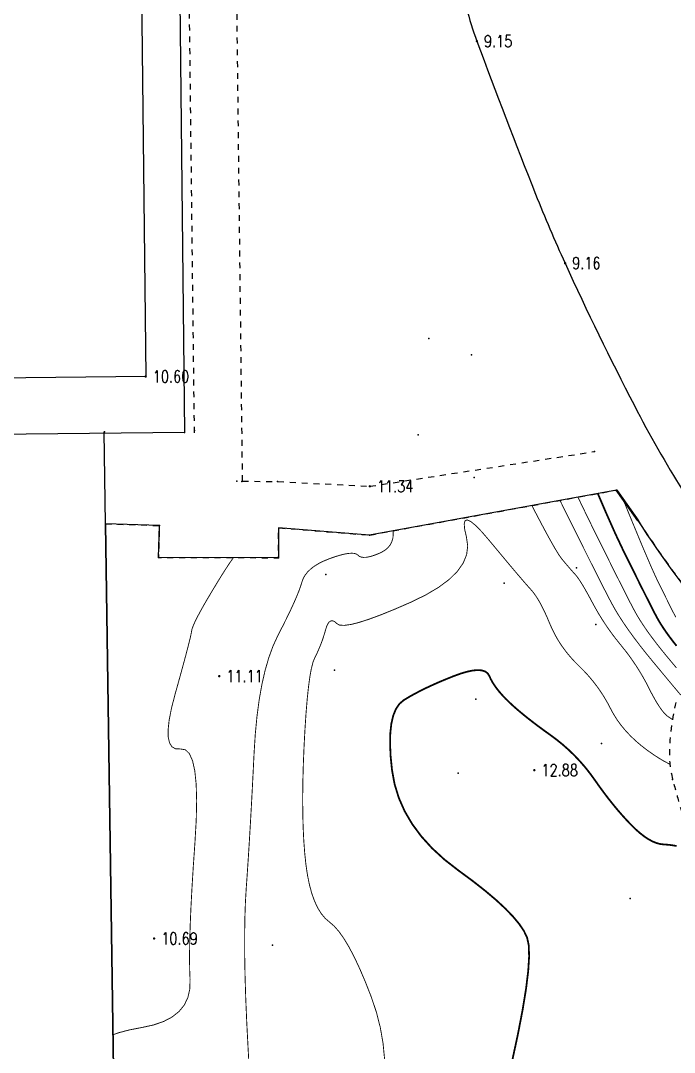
# Model space of a CAD drawing. Extents: x 940 to 2162, y 608 to 1562.
# Drawn here: x 1168.8 to 1224.1, y 1002.3 to 1089.5 of the extents above; entities that cross this region are included whole.
import ezdxf
from ezdxf.enums import TextEntityAlignment as Align

# ---------------------------------------------------------------- set-up
doc = ezdxf.new("R2010")
doc.units = 0
doc.header["$LTSCALE"] = 0.5
doc.header["$PDSIZE"] = 0.2
doc.linetypes.add('X6', pattern=[2, 1, -1])
doc.layers.get('0').update_dxf_attribs({"linetype": 'CONTINUOUS'})
for name, color, linetype in [('DGX', 2, 'CONTINUOUS'), ('DLDW', 11, 'CONTINUOUS'), ('DLSS', 4, 'CONTINUOUS'), ('GCD', 1, 'CONTINUOUS'), ('JMD', 6, 'CONTINUOUS'), ('SXSS', 5, 'CONTINUOUS'), ('ZBTZ', 3, 'CONTINUOUS'), ('ZDH', 1, 'CONTINUOUS')]:
    doc.layers.add(name, color=color, linetype=linetype)
doc.styles.add('HZ', font='rs.shx', dxfattribs={"width": 0.8, "bigfont": 'hztxt.shx'})
doc.linetypes.add('1161', pattern='A,0,[149,AAA.SHX,S=0.15,R=0,X=0,Y=0],-1.6', length=1.6)
doc.linetypes.add('447', pattern='A,8,-1,[148,AAA.SHX,S=1,R=0,X=0,Y=0],-1', length=10)

# ---------------------------------------------------------------- blocks, each defined once
blk = doc.blocks.new('GC200')
at = {"linetype": 'Continuous', "const_width": 0.2, "flags": 128}
blk.add_lwpolyline([(-0.1, 0, 1), (0.1, 0, 1)], format="xyb", close=True, dxfattribs=at)

msp = doc.modelspace()

# ---------------------------------------------------------------- linework, layer by layer
at = {"layer": 'DGX', "linetype": 'Continuous', "const_width": 0.075}
for points, elevation in [([(1214.383, 1048.96), (1214.763, 1048.192), (1215.581, 1046.542), (1216.315, 1045.067), (1216.965, 1043.766), (1217.532, 1042.64), (1218.015, 1041.688), (1218.414, 1040.91), (1218.729, 1040.307), (1219.023, 1039.779), (1219.357, 1039.225), (1219.731, 1038.647), (1220.145, 1038.043), (1220.6, 1037.414), (1221.095, 1036.759), (1221.63, 1036.08), (1222.206, 1035.375), (1222.765, 1034.701), (1223.254, 1034.114), (1223.671, 1033.613), (1224.016, 1033.2), (1224.29, 1032.873), (1224.492, 1032.634), (1224.594, 1032.515)], 11), ([(1215.904, 1049.236), (1215.997, 1049.035), (1216.774, 1047.422), (1217.489, 1045.976), (1218.137, 1044.668), (1218.719, 1043.498), (1219.235, 1042.467), (1219.684, 1041.574), (1220.067, 1040.819), (1220.383, 1040.203), (1220.634, 1039.725), (1220.866, 1039.306), (1221.131, 1038.867), (1221.428, 1038.408), (1221.756, 1037.929), (1222.117, 1037.431), (1222.509, 1036.912), (1222.933, 1036.373), (1223.39, 1035.814), (1223.836, 1035.277), (1224.232, 1034.804)], 10.5), ([(1219.723, 1049.038), (1220.316, 1047.582), (1221.347, 1045.093), (1222.109, 1043.31), (1222.601, 1042.233), (1222.942, 1041.543), (1223.251, 1040.919), (1223.529, 1040.361), (1223.775, 1039.868), (1223.989, 1039.442), (1224.172, 1039.082)], 9.5), ([(1223.893, 1030.451), (1223.781, 1030.516), (1223.64, 1030.607), (1223.489, 1030.713), (1223.328, 1030.849), (1223.156, 1031.032), (1222.973, 1031.262), (1222.779, 1031.538), (1222.575, 1031.86), (1222.36, 1032.229), (1222.133, 1032.645), (1221.897, 1033.107), (1221.648, 1033.589), (1221.385, 1034.061), (1221.11, 1034.526), (1220.822, 1034.982), (1220.52, 1035.43), (1220.205, 1035.87), (1219.877, 1036.301), (1219.536, 1036.724), (1219.195, 1037.147), (1218.865, 1037.576), (1218.547, 1038.013), (1218.241, 1038.457), (1217.947, 1038.907), (1217.665, 1039.365), (1217.394, 1039.831), (1217.136, 1040.303), (1216.893, 1040.756), (1216.667, 1041.165), (1216.46, 1041.529), (1216.27, 1041.848), (1216.099, 1042.122), (1215.945, 1042.352), (1215.809, 1042.537), (1215.692, 1042.677), (1215.578, 1042.801), (1215.455, 1042.938), (1215.323, 1043.089), (1215.182, 1043.252), (1215.031, 1043.428), (1214.87, 1043.618), (1214.7, 1043.82), (1214.521, 1044.035), (1214.289, 1044.362), (1213.961, 1044.899), (1213.537, 1045.645), (1213.017, 1046.602), (1212.401, 1047.768), (1212.008, 1048.527)], 11.5), ([(1200.274, 1046.391), (1200.292, 1046.176), (1200.263, 1045.809), (1200.172, 1045.478), (1200.02, 1045.185), (1199.807, 1044.929), (1199.532, 1044.71), (1199.195, 1044.528), (1198.844, 1044.381), (1198.526, 1044.27), (1198.241, 1044.193), (1197.989, 1044.15), (1197.77, 1044.142), (1197.584, 1044.169), (1197.432, 1044.23), (1197.312, 1044.326), (1197.184, 1044.421), (1197.006, 1044.478), (1196.779, 1044.498), (1196.502, 1044.48), (1196.175, 1044.425), (1195.799, 1044.332), (1195.373, 1044.202), (1194.897, 1044.035), (1194.423, 1043.841), (1194, 1043.632), (1193.63, 1043.407), (1193.312, 1043.166), (1193.047, 1042.91), (1192.833, 1042.639), (1192.672, 1042.352), (1192.563, 1042.049), (1192.458, 1041.707), (1192.311, 1041.302), (1192.122, 1040.833), (1191.89, 1040.302), (1191.615, 1039.707), (1191.298, 1039.049), (1190.939, 1038.328), (1190.537, 1037.544), (1190.135, 1036.674), (1189.776, 1035.697), (1189.46, 1034.612), (1189.187, 1033.419), (1188.956, 1032.119), (1188.769, 1030.711), (1188.624, 1029.195), (1188.522, 1027.572), (1188.441, 1025.927), (1188.36, 1024.345), (1188.278, 1022.827), (1188.195, 1021.372), (1188.113, 1019.982), (1188.029, 1018.654), (1187.945, 1017.391), (1187.861, 1016.191), (1187.789, 1014.96), (1187.743, 1013.603), (1187.723, 1012.119), (1187.728, 1010.51), (1187.76, 1008.774), (1187.817, 1006.912), (1187.9, 1004.924), (1188.009, 1002.81), (1188.122, 1000.769)], 11.5)]:
    msp.add_lwpolyline(points, dxfattribs=dict(at, elevation=elevation))
at = {"layer": 'DGX', "color": 3, "linetype": 'Continuous', "const_width": 0.15, "elevation": 10}
msp.add_lwpolyline([(1217.58, 1049.542), (1218.255, 1047.967), (1219.053, 1046.172), (1219.687, 1044.828), (1220.215, 1043.759), (1220.694, 1042.793), (1221.124, 1041.929), (1221.505, 1041.168), (1221.837, 1040.508), (1222.12, 1039.951), (1222.353, 1039.495), (1222.538, 1039.142), (1222.71, 1038.833), (1222.906, 1038.509), (1223.125, 1038.17), (1223.367, 1037.816), (1223.634, 1037.448), (1223.923, 1037.065), (1224.237, 1036.667)], dxfattribs=at)
at = {"layer": 'DGX', "linetype": 'Continuous', "const_width": 0.075, "elevation": 12, "flags": 128}
msp.add_lwpolyline([(1223.678, 1026.664), (1223.259, 1026.877), (1222.805, 1027.141), (1222.317, 1027.456), (1221.797, 1027.821), (1221.277, 1028.218), (1220.794, 1028.629), (1220.347, 1029.054), (1219.935, 1029.492), (1219.56, 1029.944), (1219.22, 1030.41), (1218.917, 1030.89), (1218.649, 1031.383), (1218.389, 1031.877), (1218.108, 1032.357), (1217.807, 1032.825), (1217.485, 1033.28), (1217.142, 1033.721), (1216.779, 1034.15), (1216.395, 1034.565), (1215.99, 1034.967), (1215.588, 1035.37), (1215.212, 1035.787), (1214.863, 1036.218), (1214.539, 1036.662), (1214.241, 1037.121), (1213.97, 1037.593), (1213.725, 1038.079), (1213.505, 1038.579), (1213.3, 1039.068), (1213.096, 1039.519), (1212.894, 1039.933), (1212.693, 1040.309), (1212.495, 1040.649), (1212.297, 1040.951), (1212.102, 1041.216), (1211.908, 1041.444), (1211.684, 1041.692), (1211.398, 1042.017), (1211.051, 1042.419), (1210.642, 1042.899), (1210.172, 1043.456), (1209.641, 1044.09), (1209.048, 1044.801), (1208.393, 1045.59), (1207.764, 1046.318), (1207.246, 1046.847), (1206.839, 1047.178), (1206.544, 1047.311), (1206.36, 1047.245), (1206.288, 1046.981), (1206.327, 1046.518), (1206.478, 1045.857), (1206.584, 1045.105), (1206.491, 1044.371), (1206.197, 1043.654), (1205.703, 1042.955), (1205.009, 1042.273), (1204.116, 1041.609), (1203.022, 1040.963), (1201.728, 1040.334), (1200.411, 1039.763), (1199.249, 1039.292), (1198.241, 1038.919), (1197.388, 1038.646), (1196.69, 1038.472), (1196.146, 1038.397), (1195.757, 1038.421), (1195.522, 1038.544), (1195.369, 1038.687), (1195.225, 1038.769), (1195.091, 1038.792), (1194.967, 1038.755), (1194.852, 1038.659), (1194.746, 1038.502), (1194.65, 1038.285), (1194.563, 1038.009), (1194.477, 1037.704), (1194.382, 1037.401), (1194.28, 1037.102), (1194.169, 1036.805), (1194.05, 1036.511), (1193.923, 1036.219), (1193.787, 1035.93), (1193.644, 1035.644), (1193.501, 1035.279), (1193.366, 1034.752), (1193.241, 1034.065), (1193.125, 1033.216), (1193.018, 1032.205), (1192.92, 1031.034), (1192.831, 1029.701), (1192.75, 1028.207), (1192.687, 1026.673), (1192.647, 1025.218), (1192.631, 1023.843), (1192.639, 1022.548), (1192.671, 1021.333), (1192.726, 1020.197), (1192.806, 1019.142), (1192.909, 1018.166), (1193.041, 1017.271), (1193.207, 1016.459), (1193.407, 1015.729), (1193.641, 1015.082), (1193.908, 1014.516), (1194.209, 1014.034), (1194.544, 1013.633), (1194.913, 1013.315), (1195.305, 1012.975), (1195.711, 1012.507), (1196.129, 1011.913), (1196.561, 1011.191), (1197.005, 1010.343), (1197.463, 1009.367), (1197.933, 1008.264), (1198.417, 1007.034), (1198.856, 1005.735), (1199.192, 1004.424), (1199.424, 1003.101), (1199.554, 1001.767)], dxfattribs=at)
at = {"layer": 'DGX', "linetype": 'Continuous', "const_width": 0.075}
msp.add_lwpolyline([(1176.596, 1003.803), (1177.119, 1003.987), (1178.005, 1004.217), (1179.014, 1004.411), (1180.015, 1004.627), (1180.876, 1004.925), (1181.598, 1005.306), (1182.18, 1005.769), (1182.622, 1006.314), (1182.925, 1006.942), (1183.087, 1007.652), (1183.111, 1008.444), (1183.076, 1009.354), (1183.066, 1010.416), (1183.081, 1011.631), (1183.12, 1012.999), (1183.184, 1014.52), (1183.272, 1016.194), (1183.384, 1018.02), (1183.521, 1020), (1183.632, 1021.923), (1183.668, 1023.58), (1183.628, 1024.973), (1183.513, 1026.099), (1183.322, 1026.961), (1183.055, 1027.557), (1182.713, 1027.888), (1182.295, 1027.954), (1181.89, 1027.966), (1181.583, 1028.137), (1181.375, 1028.468), (1181.267, 1028.957), (1181.258, 1029.605), (1181.347, 1030.413), (1181.536, 1031.379), (1181.824, 1032.504), (1182.142, 1033.643), (1182.42, 1034.651), (1182.657, 1035.526), (1182.854, 1036.27), (1183.012, 1036.882), (1183.129, 1037.362), (1183.206, 1037.711), (1183.243, 1037.927), (1183.285, 1038.112), (1183.377, 1038.366), (1183.52, 1038.688), (1183.713, 1039.079), (1183.957, 1039.539), (1184.251, 1040.067), (1184.596, 1040.663), (1184.991, 1041.328), (1185.392, 1041.99), (1185.754, 1042.577), (1186.078, 1043.089), (1186.364, 1043.526), (1186.61, 1043.889), (1186.781, 1044.125)], dxfattribs=at)
at = {"layer": 'DGX', "color": 3, "linetype": 'Continuous', "const_width": 0.15, "elevation": 12.5, "flags": 128}
msp.add_lwpolyline([(1224.237, 1019.752), (1223.977, 1019.801), (1223.708, 1019.84), (1223.43, 1019.869), (1223.142, 1019.887), (1222.843, 1019.924), (1222.533, 1020.008), (1222.211, 1020.14), (1221.878, 1020.319), (1221.533, 1020.546), (1221.176, 1020.821), (1220.808, 1021.143), (1220.427, 1021.513), (1220.041, 1021.917), (1219.655, 1022.341), (1219.268, 1022.787), (1218.881, 1023.254), (1218.494, 1023.741), (1218.106, 1024.25), (1217.718, 1024.779), (1217.329, 1025.329), (1216.93, 1025.879), (1216.511, 1026.409), (1216.07, 1026.917), (1215.608, 1027.405), (1215.125, 1027.872), (1214.621, 1028.318), (1214.097, 1028.744), (1213.551, 1029.148), (1213.01, 1029.537), (1212.5, 1029.913), (1212.02, 1030.277), (1211.57, 1030.63), (1211.151, 1030.971), (1210.761, 1031.299), (1210.403, 1031.616), (1210.074, 1031.921), (1209.774, 1032.216), (1209.501, 1032.506), (1209.253, 1032.791), (1209.032, 1033.069), (1208.838, 1033.341), (1208.669, 1033.607), (1208.528, 1033.868), (1208.412, 1034.123), (1208.275, 1034.342), (1208.07, 1034.499), (1207.795, 1034.592), (1207.451, 1034.622), (1207.039, 1034.588), (1206.558, 1034.491), (1206.008, 1034.331), (1205.388, 1034.107), (1204.751, 1033.851), (1204.145, 1033.597), (1203.571, 1033.342), (1203.028, 1033.089), (1202.518, 1032.835), (1202.039, 1032.583), (1201.592, 1032.331), (1201.177, 1032.079), (1200.812, 1031.767), (1200.516, 1031.333), (1200.288, 1030.778), (1200.13, 1030.101), (1200.04, 1029.303), (1200.019, 1028.384), (1200.066, 1027.343), (1200.182, 1026.18), (1200.402, 1024.977), (1200.76, 1023.814), (1201.255, 1022.692), (1201.889, 1021.61), (1202.661, 1020.568), (1203.57, 1019.567), (1204.618, 1018.606), (1205.803, 1017.685), (1206.992, 1016.809), (1208.047, 1015.981), (1208.971, 1015.201), (1209.762, 1014.469), (1210.421, 1013.785), (1210.947, 1013.15), (1211.341, 1012.562), (1211.602, 1012.023), (1211.743, 1011.365), (1211.775, 1010.422), (1211.699, 1009.194), (1211.514, 1007.68), (1211.22, 1005.881), (1210.817, 1003.797), (1210.305, 1001.428)], dxfattribs=at)
at = {"layer": 'DLDW', "linetype": 'Continuous', "elevation": 10.657, "flags": 128}
msp.add_lwpolyline([(1112.151, 1158.819), (1178.238, 1159.573), (1179.359, 1059.436), (1113.315, 1058.69)], close=True, dxfattribs=at)
at = {"layer": 'DLSS', "linetype": 'X6', "flags": 128}
for points in [[(1187.55, 1050.579), (1186.958, 1100.58), (1186.226, 1157.778), (1185.317, 1194.847)], [(1183.485, 1054.677), (1182.942, 1100.532), (1182.211, 1157.703), (1181.371, 1191.937)], [(1198.308, 1050.151), (1217.299, 1053.085)], [(1187.55, 1050.579), (1190.504, 1050.559), (1198.308, 1050.151)], [(1198.288, 1046.029), (1219.164, 1049.83)]]:
    msp.add_lwpolyline(points, dxfattribs=at)
at = {"layer": 'DLSS', "linetype": 'Continuous', "const_width": 0.2, "elevation": 9.2, "flags": 128}
msp.add_lwpolyline([(1219.164, 1049.83), (1220.986, 1047.25)], dxfattribs=at)
at = {"layer": 'DLSS', "linetype": 'X6', "flags": 128}
for points in [[(1220.986, 1047.25, 0.025832), (1227.657, 1038.133, 0.04167), (1232.843, 1032.749, 0.006734), (1242.305, 1024.659, 0.027926), (1245.102, 1022.585, 0.018837), (1247.965, 1020.851, 0.005961), (1256.413, 1016.291, 0.033977), (1261.532, 1014.034, 0.020512), (1269.742, 1011.439, 0.020512)], [(1224.179, 1031.893, 0.047298), (1223.638, 1027.936, 0.073915), (1223.909, 1025.387, 0.007528), (1224.491, 1023.273, 0.006573), (1225.226, 1020.871, 0.029381), (1226.238, 1018.252, 0.021129), (1228.005, 1014.772)]]:
    msp.add_lwpolyline(points, format="xyb", dxfattribs=at)
at = {"layer": 'DLSS', "linetype": 'X6', "elevation": 10.524, "flags": 128}
msp.add_lwpolyline([(1175.967, 1046.977), (1180.52, 1046.834), (1180.434, 1044.141), (1190.582, 1044.115), (1190.582, 1046.64), (1198.288, 1046.029)], dxfattribs=at)
at = {"layer": 'JMD', "linetype": '447', "flags": 128}
msp.add_lwpolyline([(1181.464, 1164.34), (1182.653, 1054.693), (1110.284, 1053.935), (1108.944, 1163.459)], close=True, dxfattribs=at)
at = {"layer": 'JMD', "linetype": '447', "elevation": 10.524, "flags": 128}
msp.add_lwpolyline([(1170.186, 899.769), (1172.053, 952.633), (1177.339, 952.841), (1175.967, 1046.977), (1175.854, 1054.748)], dxfattribs=at)
at = {"layer": 'SXSS', "linetype": 'Continuous', "flags": 128}
msp.add_lwpolyline([(1204.667, 1104.851, 0.025568), (1205.869, 1093.471, 0.04971), (1207.361, 1087.767, 0.005749), (1212.32, 1074.85, 0.012521), (1214.813, 1069.005, 0.012475), (1220.672, 1056.972, 0.020072), (1224.793, 1049.744, 0.031265), (1229.515, 1043.141, 0.026941), (1235.847, 1036.168, 0.021449), (1242.261, 1030.349, 0.027926), (1247.605, 1026.386, 0.018837), (1250.175, 1024.83, 0.005961), (1258.527, 1020.321, 0.033977), (1263.081, 1018.314, 0.020512), (1270.935, 1015.831)], format="xyb", dxfattribs=at)
at = {"layer": 'ZBTZ', "linetype": '1161', "flags": 128}
msp.add_lwpolyline([(1330.74, 833.762), (1327.56, 840.768), (1319.707, 863.134), (1319.598, 863.445, -0.077672), (1319.176, 867.141, -0.089807), (1319.974, 870.7, -0.089946), (1322.608, 874.728, -0.118766), (1326.471, 877.237, -0.102595), (1331.41, 877.907, -0.141061), (1335.992, 876.236, -0.020708), (1338.015, 874.629, -0.026382), (1339.616, 873.089, -0.013245), (1341.446, 871.028, -0.005397), (1345.414, 866.207, -0.028768), (1347.217, 863.684, -0.015584), (1349.754, 859.369), (1356.2, 845.721, 0.167735), (1359.482, 841.341, 0.247764), (1363.284, 840.922, 0.111916), (1366.354, 843.018, 0.069822), (1369.739, 847.866, 0.053027), (1371.017, 851.218, 0.052663), (1371.567, 854.788, -0.001571), (1370.445, 864.094, -0.002172), (1369.681, 870.852, -0.000159), (1368.865, 878.383, -0.005831), (1368.835, 878.697, -0.046402), (1368.869, 882.664, 0.020508), (1369.267, 889.274, 0.003582), (1369.284, 890.636, 0.000782), (1369.306, 897.171, 0.026584), (1369.127, 900.636, 0.003874), (1368.949, 902.217), (1368.093, 906.685, 0.009169), (1365.623, 916.544, 0.037036), (1365.013, 918.279, 0.007585), (1357.022, 935.837, 0.004872), (1343.846, 962.973, 0.008475), (1342.009, 966.513, 0.003614), (1335.854, 977.703), (1329.948, 984.969, 0.013099), (1326.606, 988.431, 0.028527), (1325.252, 989.619, 0.014737), (1320.307, 993.25, 0.008963), (1311.673, 998.981, 0.047867), (1307.452, 1001.138, 0.027113), (1298.54, 1004.116), (1269.742, 1011.439, -0.020512), (1261.532, 1014.034, -0.033977), (1256.413, 1016.291, -0.005961), (1247.965, 1020.851, -0.018837), (1245.102, 1022.585, -0.027926), (1242.305, 1024.659, -0.006734), (1232.843, 1032.749, -0.04167), (1227.657, 1038.133, -0.025832), (1220.986, 1047.25), (1219.164, 1049.83), (1198.288, 1046.029), (1190.582, 1046.64), (1190.582, 1044.115), (1180.434, 1044.141), (1180.52, 1046.834), (1175.967, 1046.977), (1177.339, 952.841), (1172.053, 952.633), (1170.186, 899.769), (1161.268, 883.069), (1145.898, 871.231), (1125.512, 864.649), (1099.71, 863.887), (1069.546, 881.138), (1074.012, 867.156), (1077.612, 862.785), (1080.531, 860.039), (1081.322, 863.46), (1088.163, 863.46), (1082.903, 845.379), (1085.515, 845.893), (1090.005, 847.604), (1092.212, 841.814), (1092.782, 840.069), (1087.738, 838.245), (1087.788, 838.75, -0.027206), (1090.093, 834.638, -0.063866), (1090.967, 832.077, -0.009428), (1091.978, 826.602, -0.010278), (1092.709, 821.525, -0.011914), (1094.112, 807.365, -0.024093), (1094.307, 800.086, -0.017627), (1093.75, 790.285, -0.007981), (1091.46, 769.142), (1090.266, 759.756, -0.034067), (1095.724, 760.461, -0.049637), (1102.31, 760.204, -0.002641), (1103.782, 759.992, -0.005392), (1104.566, 759.866, -0.072064), (1109.903, 758.132, -0.111845), (1113.518, 755.204, -0.124873), (1115.369, 751.047, -0.065747), (1115.6, 745.122, -0.036581), (1114.485, 738.437, 0.034334), (1113.46, 732.463, 0.017331), (1112.757, 721.915, 0.023383), (1112.871, 714.245, 0.035855), (1113.623, 708.636, 0.020701), (1116.171, 698.504, 0.037395), (1121.194, 685.258, 0.042521), (1127.336, 674.588, 0.023131), (1130.841, 670.01, 0.0207), (1135.246, 665.198, 0.04717), (1140.59, 660.751, 0.045763), (1146.889, 657.242, 0.082528), (1154.184, 655.363, 0.066536), (1164.053, 655.811, 0.030894), (1170.375, 657.359, 0.043452), (1174.349, 658.987, 0.053054), (1181.795, 663.882, 0.087346), (1184.777, 667.358, 0.006859), (1185.162, 668.03, -0.00631), (1185.689, 668.951, -0.030276), (1189.361, 674.398, -0.021081), (1195.179, 681.366, -0.093388), (1204.127, 688.121, -0.130561), (1213.006, 689.928, -0.010639), (1220.792, 689.303, 0.006428), (1233.29, 688.193, 0.002335), (1242.048, 687.569, 0.003845), (1247.331, 687.259, 0.198568), (1251.993, 688.913, 0.144016), (1256.476, 696.199, 0.089715), (1257.029, 702.564, -0.069383), (1257.544, 713.69, -0.036422), (1260.85, 726.238, -0.155986), (1264.056, 730.545, -0.201176), (1270.425, 731.999, -0.180181), (1276.131, 728.662, -0.023263), (1278.275, 725.774, -0.025036), (1280.027, 722.865, -0.024343), (1284.36, 713.736, 0.019447), (1289.34, 702.974, 0.019178), (1295.661, 691.692, 0.062456), (1297.592, 689.274, 0.049333), (1298.871, 688.252, 0.035102), (1301.354, 686.88, 0.031434), (1304.797, 685.537, 0.071847), (1305.499, 685.42, 0.023809), (1306.045, 685.434, 0.017093), (1307.054, 685.543, 0.043665), (1310.87, 686.431, 0.036297), (1315.467, 688.312, 0.015778), (1318.218, 689.79, 0.010859), (1322.259, 692.244, 0.021309), (1324.617, 693.893, 0.012897), (1324.725, 693.98, 0.037347), (1324.729, 698.732, 0.016633), (1324.405, 701.739, 0.020292), (1323.978, 704.074, 0.118409), (1320.61, 710.916, -0.070031), (1311.692, 725.357, -0.022972), (1306.681, 738.373, -0.0249), (1303.212, 750.825, -0.055447), (1301.993, 761.741, -0.043106), (1303.164, 775.36, -0.084624), (1307.367, 787.214, -0.274119), (1314.059, 791.099, -0.174301), (1319.049, 789.254, -0.08134), (1323.489, 784.08, -0.158868), (1326.899, 769.631, 0.115392), (1329.098, 754.723, 0.02739), (1333.464, 745.227, 0.044069), (1336.764, 740.122, 0.11721), (1341.453, 736.364, 0.097181), (1349.101, 734.424, 0.13611), (1353.055, 735.291, 0.054193), (1355.838, 737.173), (1357.4, 741.046), (1359.601, 743.988), (1358.961, 747.74, 0.012312), (1357.65, 750.599, 0.027255), (1356.292, 753.032, 0.002451), (1353.397, 757.564, -0.003279), (1351.199, 761.018, -0.001211), (1348.636, 765.126, -0.001537), (1346.63, 768.381, -0.018479), (1344.35, 772.434, -0.013579), (1341.682, 777.983, -0.01746), (1340.066, 781.958, -0.019016), (1338.839, 785.749, -0.01542), (1337.304, 791.906, -0.016269), (1336.217, 797.847, -0.000047), (1335.237, 804.412, -0.000121), (1334.856, 806.965, -0.000007), (1333.963, 812.968, -0.000007), (1333.071, 818.963, -0.001307), (1332.463, 823.128, 0.000982), (1331.662, 828.632, 0.015736), (1330.74, 833.762)], format="xyb", close=True, dxfattribs=at)
at = {"layer": 'ZDH', "linetype": 'Continuous'}
for p in [(1207.361, 1087.767, 9.148), (1207.361, 1087.767, 9.148), (1207.361, 1087.767, 9.148), (1214.813, 1069.005, 9.164), (1214.813, 1069.005, 9.164), (1214.813, 1069.005, 9.164), (1203.308, 1062.644, 12.288), (1203.308, 1062.644, 12.288), (1203.308, 1062.644, 12.288), (1206.917, 1061.248, 11.629), (1206.917, 1061.248, 11.629), (1206.917, 1061.248, 11.629), (1179.359, 1059.436, 10.599), (1179.359, 1059.436, 10.599), (1175.87, 1054.748, 10.617), (1175.87, 1054.748, 10.617), (1175.87, 1054.748, 10.617), (1182.653, 1054.693, 10.927), (1182.653, 1054.693, 10.927), (1183.483, 1054.869, 10.854), (1183.483, 1054.869, 10.854), (1183.483, 1054.869, 10.854), (1183.483, 1054.869, 10.854), (1202.404, 1054.502, 11.856), (1202.404, 1054.502, 11.856), (1202.404, 1054.502, 11.856), (1217.299, 1053.085, 9.23), (1217.299, 1053.085, 9.23), (1217.299, 1053.085, 9.23), (1207.124, 1050.894, 10.727), (1207.124, 1050.894, 10.727), (1207.124, 1050.894, 10.727), (1207.124, 1050.894, 10.727), (1207.124, 1050.894, 10.727), (1207.124, 1050.894, 10.727), (1187.054, 1050.598, 10.976), (1187.054, 1050.598, 10.976), (1187.054, 1050.598, 10.976), (1187.054, 1050.598, 10.976), (1187.491, 1050.555, 10.944), (1187.491, 1050.555, 10.944), (1187.491, 1050.555, 10.944), (1187.55, 1050.579, 10.979), (1187.55, 1050.579, 10.979), (1187.55, 1050.579, 10.979), (1187.55, 1050.579, 10.979), (1190.504, 1050.559, 10.87), (1190.504, 1050.559, 10.87), (1190.504, 1050.559, 10.87), (1198.308, 1050.151, 11.337), (1198.308, 1050.151, 11.337), (1198.308, 1050.151, 11.337), (1219.164, 1049.83, 9.2), (1219.164, 1049.83, 9.2), (1219.164, 1049.83, 9.2), (1175.967, 1046.977, 10.664), (1175.967, 1046.977, 10.664), (1175.967, 1046.977, 10.664), (1180.52, 1046.834, 10.792), (1180.52, 1046.834, 10.792), (1180.52, 1046.834, 10.792), (1198.288, 1046.029, 11.321), (1198.288, 1046.029, 11.321), (1198.288, 1046.029, 11.321), (1180.434, 1044.141, 10.858), (1180.434, 1044.141, 10.858), (1180.434, 1044.141, 10.858), (1190.582, 1044.115, 11.089), (1190.582, 1044.115, 11.089), (1190.582, 1044.115, 11.089), (1215.768, 1043.255, 11.438), (1215.768, 1043.255, 11.438), (1215.768, 1043.255, 11.438), (1194.578, 1042.691, 11.799), (1194.578, 1042.691, 11.799), (1194.578, 1042.691, 11.799), (1209.667, 1041.972, 12.178), (1209.667, 1041.972, 12.178), (1209.667, 1041.972, 12.178), (1217.404, 1038.468, 11.721), (1217.404, 1038.468, 11.721), (1217.404, 1038.468, 11.721), (1185.578, 1034.106, 11.112), (1185.578, 1034.106, 11.112), (1185.578, 1034.106, 11.112), (1195.309, 1034.626, 12.268), (1195.309, 1034.626, 12.268), (1195.309, 1034.626, 12.268), (1207.279, 1032.154, 12.64), (1207.279, 1032.154, 12.64), (1207.279, 1032.154, 12.64), (1217.891, 1028.409, 12.273), (1217.891, 1028.409, 12.273), (1205.783, 1025.913, 12.837), (1205.783, 1025.913, 12.837), (1205.783, 1025.913, 12.837), (1212.215, 1026.162, 12.882), (1212.215, 1026.162, 12.882), (1223.909, 1025.387, 12.109), (1223.909, 1025.387, 12.109), (1220.331, 1015.326, 12.831), (1220.331, 1015.326, 12.831), (1180.074, 1011.937, 10.69), (1180.074, 1011.937, 10.69), (1180.074, 1011.937, 10.69), (1190.078, 1011.375, 11.778), (1190.078, 1011.375, 11.778), (1190.078, 1011.375, 11.778)]:
    msp.add_point(p, dxfattribs=at)

# ---------------------------------------------------------------- block references
at = {"layer": 'GCD', "linetype": 'Continuous'}
ref = msp.add_blockref('GC200', (1207.361, 1087.767, 9.148), dxfattribs=dict(at, xscale=0.5, yscale=0.5, zscale=0.5))
ref.add_attrib('height', '9.15', dxfattribs={"linetype": 'Continuous', "height": 1, "style": 'HZ', "width": 0.8}).set_placement((1207.961, 1087.767, 9.148), align=Align.MIDDLE_LEFT)
ref = msp.add_blockref('GC200', (1214.813, 1069.005, 9.164), dxfattribs=dict(at, xscale=0.5, yscale=0.5, zscale=0.5))
ref.add_attrib('height', '9.16', dxfattribs={"linetype": 'Continuous', "height": 1, "style": 'HZ', "width": 0.8}).set_placement((1215.413, 1069.005, 9.164), align=Align.MIDDLE_LEFT)
ref = msp.add_blockref('GC200', (1179.359, 1059.436, 10.599), dxfattribs=dict(at, xscale=0.5, yscale=0.5, zscale=0.5))
ref.add_attrib('height', '10.60', dxfattribs={"linetype": 'Continuous', "height": 1, "style": 'HZ', "width": 0.8}).set_placement((1179.959, 1059.436, 10.599), align=Align.MIDDLE_LEFT)
ref = msp.add_blockref('GC200', (1198.308, 1050.151, 11.337), dxfattribs=dict(at, xscale=0.5, yscale=0.5, zscale=0.5))
ref.add_attrib('height', '11.34', dxfattribs={"linetype": 'Continuous', "height": 1, "style": 'HZ', "width": 0.8}).set_placement((1198.908, 1050.151, 11.337), align=Align.MIDDLE_LEFT)
ref = msp.add_blockref('GC200', (1185.578, 1034.106, 11.112), dxfattribs=dict(at, xscale=0.5, yscale=0.5, zscale=0.5))
ref.add_attrib('height', '11.11', dxfattribs={"linetype": 'Continuous', "height": 1, "style": 'HZ', "width": 0.8}).set_placement((1186.178, 1034.106, 11.112), align=Align.MIDDLE_LEFT)
ref = msp.add_blockref('GC200', (1212.215, 1026.162, 12.882), dxfattribs=dict(at, xscale=0.5, yscale=0.5, zscale=0.5))
ref.add_attrib('height', '12.88', dxfattribs={"linetype": 'Continuous', "height": 1, "style": 'HZ', "width": 0.8}).set_placement((1212.815, 1026.162, 12.882), align=Align.MIDDLE_LEFT)
ref = msp.add_blockref('GC200', (1180.074, 1011.937, 10.69), dxfattribs=dict(at, xscale=0.5, yscale=0.5, zscale=0.5))
ref.add_attrib('height', '10.69', dxfattribs={"linetype": 'Continuous', "height": 1, "style": 'HZ', "width": 0.8}).set_placement((1180.674, 1011.937, 10.69), align=Align.MIDDLE_LEFT)

doc.saveas('drawing.dxf')
